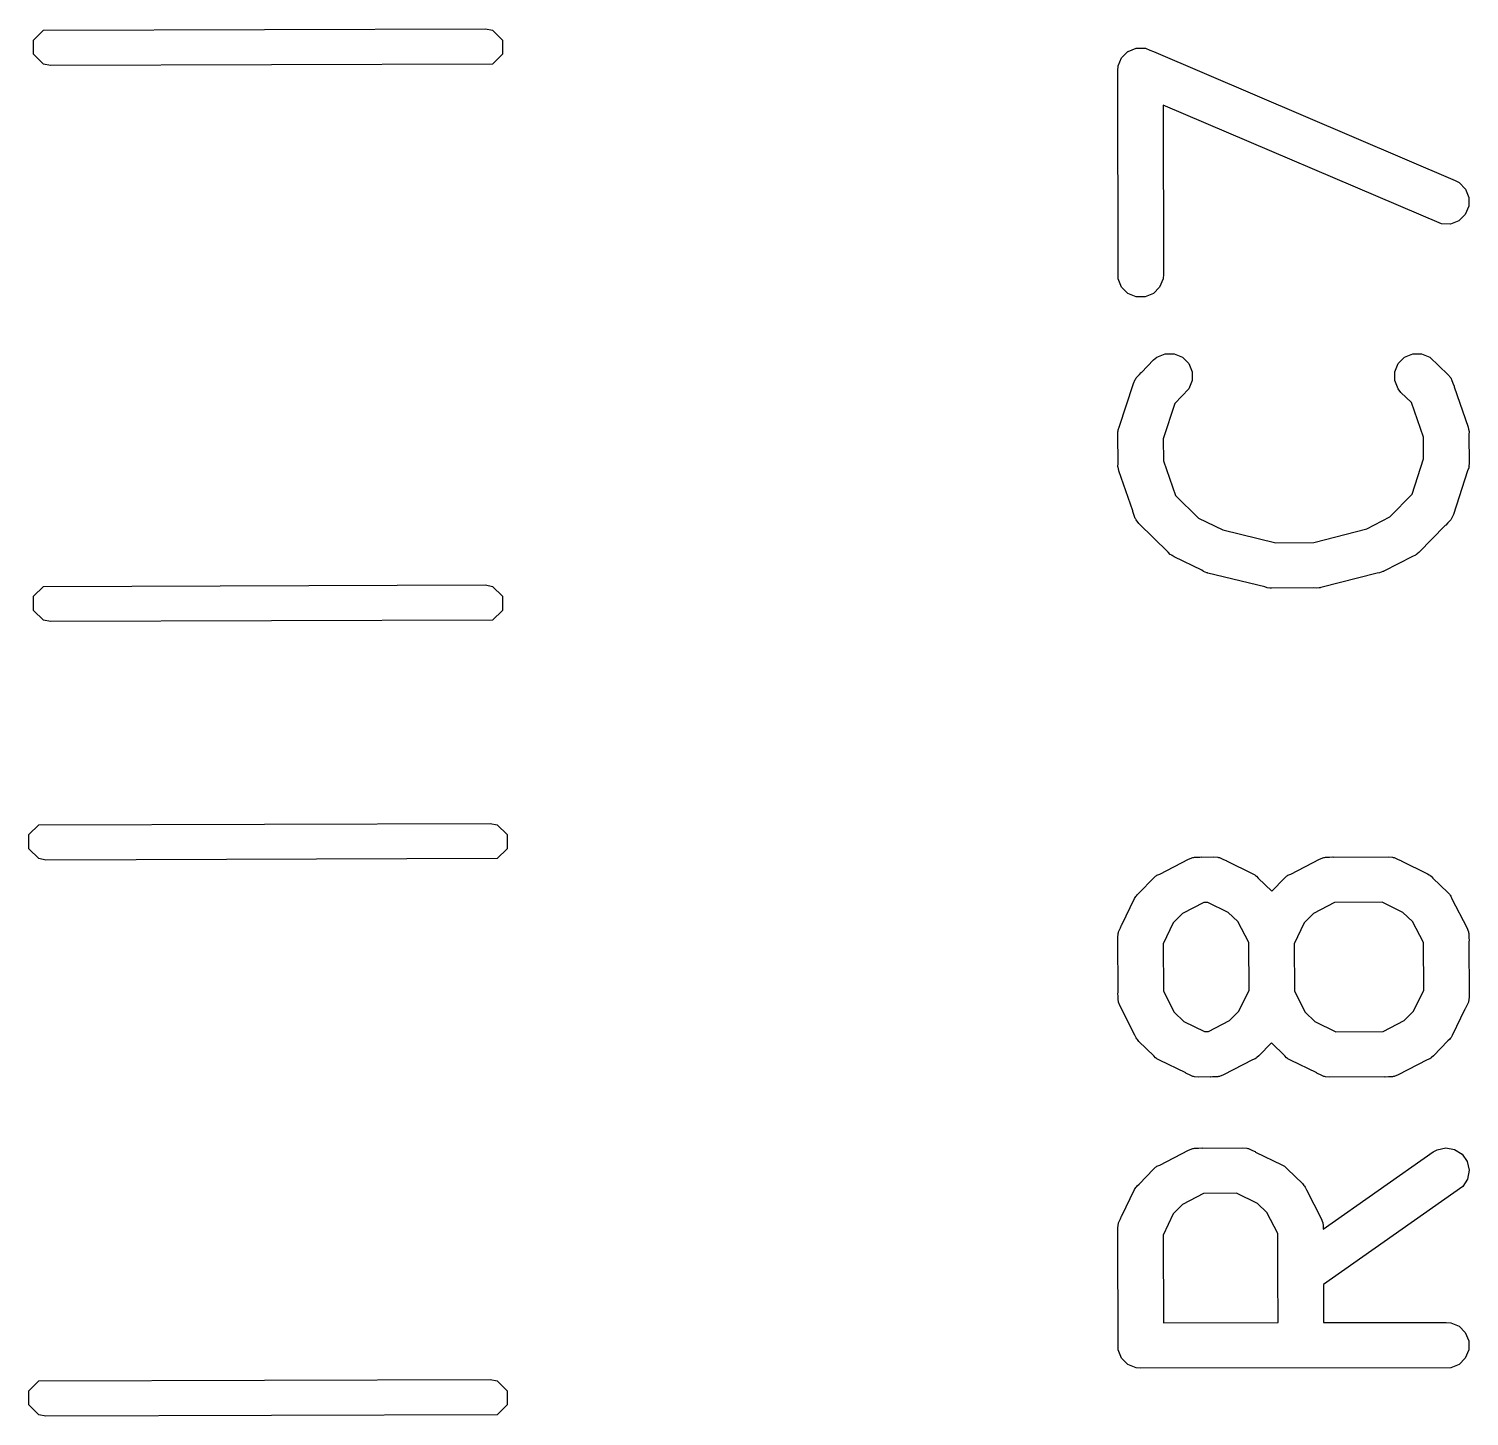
# Model space of a CAD drawing. Extents: x 161.8 to 217, y -91.7 to -65.8.
# Drawn here: x 192.218 to 196.93, y -91.17 to -86.63 of the extents above; entities that cross this region are included whole.
import ezdxf

# ---------------------------------------------------------------- set-up
doc = ezdxf.new("R2010")
doc.units = 0
doc.layers.add('BLACK', color=7, linetype='CONTINUOUS')

msp = doc.modelspace()

# ---------------------------------------------------------------- linework, layer by layer
at = {"layer": 'BLACK', "linetype": 'CONTINUOUS'}
for p, q in [((192.233315, -86.667039), (192.265787, -86.634567)), ((192.265787, -86.634567), (193.711252, -86.63)), ((193.711252, -86.63), (193.734213, -86.634567)), ((193.734213, -86.634567), (193.766685, -86.667039)), ((192.233315, -86.712961), (192.233315, -86.667039)), ((193.766685, -86.667039), (193.766685, -86.712961)), ((195.803131, -86.714325), (195.813151, -86.704306)), ((195.813151, -86.704306), (195.813581, -86.704127)), ((195.813581, -86.704127), (195.813915, -86.703802)), ((195.813915, -86.703802), (195.827097, -86.698528)), ((195.827097, -86.698528), (195.840187, -86.693107)), ((195.840187, -86.693107), (195.840653, -86.693107)), ((195.840653, -86.693107), (195.841085, -86.692934)), ((195.841085, -86.692934), (195.855265, -86.693107)), ((195.855265, -86.693107), (195.869451, -86.693107)), ((195.869451, -86.693107), (195.869881, -86.693285)), ((195.869881, -86.693285), (195.870346, -86.693291)), ((195.870346, -86.693291), (195.884935, -86.699521)), ((195.884935, -86.699521), (195.896487, -86.704306)), ((195.896487, -86.704306), (195.896745, -86.704564)), ((195.896745, -86.704564), (196.884363, -87.126301)), ((192.265787, -86.745433), (192.233315, -86.712961)), ((192.288748, -86.75), (192.265787, -86.745433)), ((193.734213, -86.745433), (192.288748, -86.75)), ((193.766685, -86.712961), (193.734213, -86.745433)), ((195.779819, -86.766666), (195.78126, -86.752034)), ((195.78126, -86.752034), (195.781438, -86.751603)), ((195.781438, -86.751603), (195.781444, -86.751139)), ((195.781444, -86.751139), (195.787032, -86.738098)), ((195.787032, -86.738098), (195.792459, -86.724998)), ((195.792459, -86.724998), (195.792787, -86.724669)), ((195.792787, -86.724669), (195.792971, -86.724241)), ((195.792971, -86.724241), (195.803131, -86.714325)), ((195.78126, -87.447964), (195.779819, -86.766666)), ((196.839291, -87.268612), (195.928648, -86.879744)), ((195.928648, -86.879744), (195.929819, -87.433332)), ((196.884363, -87.126301), (196.897244, -87.133389)), ((196.897244, -87.133389), (196.917682, -87.154333)), ((196.917682, -87.154333), (196.92855, -87.181503)), ((196.928194, -87.210764), (196.916666, -87.237662)), ((196.92855, -87.181503), (196.928194, -87.210764)), ((196.868553, -87.268969), (196.839291, -87.268612)), ((196.895723, -87.258101), (196.868553, -87.268969)), ((196.916666, -87.237662), (196.895723, -87.258101)), ((195.792459, -87.475), (195.78126, -87.447964)), ((195.928378, -87.447964), (195.917179, -87.475)), ((195.929819, -87.433332), (195.928378, -87.447964)), ((195.813151, -87.495692), (195.792459, -87.475)), ((195.840187, -87.506891), (195.813151, -87.495692)), ((195.869451, -87.506891), (195.840187, -87.506891)), ((195.896487, -87.495692), (195.869451, -87.506891)), ((195.917179, -87.475), (195.896487, -87.495692)), ((195.908389, -87.704306), (195.935425, -87.693107)), ((195.935425, -87.693107), (195.964688, -87.693107)), ((195.964688, -87.693107), (195.991724, -87.704306)), ((196.717912, -87.704306), (196.744948, -87.693107)), ((196.744948, -87.693107), (196.774211, -87.693107)), ((196.774211, -87.693107), (196.801247, -87.704305)), ((195.857608, -87.754459), (195.897024, -87.713633)), ((195.897024, -87.713633), (195.908389, -87.704306)), ((195.991724, -87.704306), (196.012417, -87.724999)), ((196.012417, -87.724999), (196.023616, -87.752035)), ((196.686021, -87.752035), (196.697219, -87.724999)), ((196.697219, -87.724999), (196.717912, -87.704306)), ((196.801247, -87.704305), (196.860232, -87.761251)), ((195.831287, -87.790568), (195.837281, -87.777143)), ((195.837281, -87.777143), (195.839046, -87.775107)), ((195.839046, -87.775107), (195.840078, -87.772617)), ((195.840078, -87.772617), (195.851181, -87.761115)), ((195.851181, -87.761115), (195.856455, -87.755036)), ((195.856455, -87.755036), (195.857608, -87.754459)), ((196.023616, -87.781298), (196.012417, -87.808334)), ((196.023616, -87.752035), (196.023616, -87.781298)), ((196.686021, -87.781298), (196.686021, -87.752035)), ((196.69722, -87.808334), (196.686021, -87.781298)), ((196.860232, -87.761251), (196.86956, -87.772617)), ((196.86956, -87.772617), (196.87059, -87.775105)), ((196.87059, -87.775105), (196.872357, -87.777142)), ((196.872357, -87.777142), (196.876804, -87.790105)), ((196.876804, -87.790105), (196.880759, -87.799653)), ((195.785138, -87.933146), (195.831287, -87.790568)), ((196.012417, -87.808334), (195.966376, -87.856022)), ((196.706548, -87.8197), (196.69722, -87.808334)), ((196.74127, -87.853221), (196.706548, -87.8197)), ((196.880759, -87.799653), (196.880759, -87.801633)), ((196.880759, -87.801633), (196.92597, -87.933424)), ((195.966376, -87.856022), (195.928767, -87.972215)), ((196.779934, -87.965927), (196.74127, -87.853221)), ((195.779819, -87.957142), (195.780548, -87.949736)), ((195.781069, -88.052459), (195.779819, -87.957142)), ((195.780408, -87.947762), (195.780889, -87.946275)), ((195.780548, -87.949736), (195.780408, -87.947762)), ((195.780889, -87.946275), (195.78126, -87.94251)), ((195.78126, -87.94251), (195.785138, -87.933146)), ((195.928767, -87.972215), (195.929703, -88.043593)), ((196.78087, -88.037306), (196.779934, -87.965927)), ((196.92597, -87.933424), (196.927619, -87.940679)), ((196.927619, -87.940679), (196.928378, -87.94251)), ((196.928378, -87.94251), (196.928398, -87.944106)), ((196.928398, -87.944106), (196.92923, -87.947761)), ((196.92923, -87.947761), (196.928568, -87.957061)), ((196.928568, -87.957061), (196.929819, -88.05238)), ((195.780408, -88.06176), (195.781069, -88.052459)), ((195.781239, -88.065414), (195.780408, -88.06176)), ((195.78126, -88.067012), (195.781239, -88.065414)), ((195.782018, -88.068843), (195.78126, -88.067012)), ((195.783668, -88.076097), (195.782018, -88.068843)), ((195.929703, -88.043593), (195.968562, -88.156865)), ((196.743348, -88.153233), (196.78087, -88.037306)), ((196.928378, -88.067012), (196.9245, -88.076372)), ((196.928748, -88.063248), (196.928378, -88.067012)), ((196.92923, -88.061761), (196.928748, -88.063248)), ((196.929819, -88.05238), (196.929089, -88.059786)), ((196.929089, -88.059786), (196.92923, -88.061761)), ((195.828879, -88.207887), (195.783668, -88.076097)), ((196.9245, -88.076372), (196.878351, -88.218954)), ((195.968562, -88.156865), (196.044286, -88.231142)), ((196.670558, -88.227441), (196.743348, -88.153233)), ((195.828879, -88.209868), (195.828879, -88.207887)), ((195.832834, -88.219417), (195.828879, -88.209868)), ((195.837281, -88.232379), (195.832834, -88.219417)), ((195.839046, -88.234414), (195.837281, -88.232379)), ((195.840078, -88.236905), (195.839046, -88.234414)), ((195.849405, -88.24827), (195.840078, -88.236905)), ((195.945172, -88.342207), (195.849405, -88.24827)), ((196.044286, -88.231142), (196.124096, -88.269867)), ((196.595421, -88.266133), (196.670558, -88.227441)), ((196.851479, -88.255338), (196.764994, -88.343508)), ((196.853183, -88.254487), (196.851479, -88.255338)), ((196.859813, -88.246842), (196.853183, -88.254487)), ((196.869561, -88.236905), (196.859813, -88.246842)), ((196.870592, -88.234414), (196.869561, -88.236905)), ((196.872357, -88.23238), (196.870592, -88.234414)), ((196.878351, -88.218954), (196.872357, -88.23238)), ((196.124096, -88.269867), (196.297219, -88.311893)), ((196.421991, -88.310751), (196.595421, -88.266133)), ((195.951692, -88.349725), (195.945172, -88.342207)), ((195.954885, -88.351735), (195.951692, -88.349725)), ((195.956008, -88.352836), (195.954885, -88.351735)), ((195.95784, -88.353594), (195.956008, -88.352836)), ((195.964135, -88.357557), (195.95784, -88.353594)), ((196.297219, -88.311893), (196.421991, -88.310751)), ((196.753628, -88.352836), (196.744816, -88.356485)), ((196.756532, -88.350452), (196.753628, -88.352836)), ((196.757945, -88.349725), (196.756532, -88.350452)), ((196.759244, -88.348226), (196.757945, -88.349725)), ((196.764994, -88.343508), (196.759244, -88.348226)), ((196.055367, -88.401825), (195.964135, -88.357557)), ((196.060878, -88.405908), (196.055367, -88.401825)), ((196.744816, -88.356485), (196.650264, -88.405176)), ((192.265787, -88.454567), (193.711252, -88.45)), ((193.711252, -88.45), (193.734213, -88.454567)), ((196.071893, -88.409843), (196.060878, -88.405908)), ((196.073104, -88.410431), (196.071893, -88.409843)), ((196.073644, -88.410469), (196.073104, -88.410431)), ((196.074724, -88.410855), (196.073644, -88.410469)), ((196.261089, -88.456095), (196.074724, -88.410855)), ((196.629135, -88.410956), (196.444437, -88.458474)), ((196.636532, -88.410431), (196.629135, -88.410956)), ((196.647514, -88.406228), (196.636532, -88.410431)), ((196.648759, -88.405908), (196.647514, -88.406228)), ((196.649194, -88.405585), (196.648759, -88.405908)), ((196.650264, -88.405176), (196.649194, -88.405585)), ((192.233315, -88.487039), (192.265787, -88.454567)), ((192.233315, -88.532961), (192.233315, -88.487039)), ((193.734213, -88.454567), (193.766685, -88.487039)), ((193.766685, -88.487039), (193.766685, -88.532961)), ((196.268758, -88.459272), (196.261089, -88.456095)), ((196.277872, -88.460169), (196.268758, -88.459272)), ((196.279744, -88.460624), (196.277872, -88.460169)), ((196.280836, -88.460461), (196.279744, -88.460624)), ((196.28339, -88.460713), (196.280836, -88.460461)), ((196.421969, -88.459445), (196.28339, -88.460713)), ((196.429893, -88.460624), (196.421969, -88.459445)), ((196.438917, -88.459289), (196.429893, -88.460624)), ((196.440879, -88.459272), (196.438917, -88.459289)), ((196.4419, -88.458849), (196.440879, -88.459272)), ((196.444437, -88.458474), (196.4419, -88.458849)), ((192.265787, -88.565433), (192.233315, -88.532961)), ((193.766685, -88.532961), (193.734213, -88.565433)), ((192.288748, -88.57), (192.265787, -88.565433)), ((193.734213, -88.565433), (192.288748, -88.57)), ((192.217503, -89.26704), (192.249975, -89.234568)), ((192.249975, -89.234568), (193.727067, -89.229997)), ((193.727067, -89.229997), (193.750028, -89.234564)), ((193.750028, -89.234564), (193.7825, -89.267036)), ((192.217503, -89.312962), (192.217503, -89.26704)), ((193.7825, -89.267036), (193.7825, -89.312958)), ((192.249975, -89.345434), (192.217503, -89.312962)), ((192.272936, -89.350001), (192.249975, -89.345434)), ((193.750028, -89.34543), (192.272936, -89.350001)), ((193.7825, -89.312958), (193.750028, -89.34543)), ((196.011754, -89.347203), (196.025485, -89.341948)), ((196.025485, -89.341948), (196.028174, -89.341756)), ((196.028174, -89.341756), (196.030663, -89.340726)), ((196.030663, -89.340726), (196.048492, -89.340313)), ((196.048492, -89.340313), (196.054675, -89.339874)), ((196.054675, -89.339874), (196.055505, -89.34015)), ((196.055505, -89.34015), (196.092914, -89.339285)), ((196.092914, -89.339285), (196.107546, -89.340726)), ((196.107546, -89.340726), (196.110035, -89.341757)), ((196.110035, -89.341757), (196.112723, -89.341948)), ((196.112723, -89.341948), (196.125716, -89.348252)), ((196.440325, -89.347203), (196.454056, -89.341948)), ((196.454056, -89.341948), (196.456745, -89.341756)), ((196.456745, -89.341756), (196.459234, -89.340726)), ((196.459234, -89.340726), (196.472573, -89.340632)), ((196.472573, -89.340632), (196.483246, -89.339874)), ((196.483246, -89.339874), (196.485253, -89.340543)), ((196.485253, -89.340543), (196.664342, -89.339285)), ((196.664342, -89.339285), (196.678974, -89.340726)), ((196.678974, -89.340726), (196.681463, -89.341757)), ((196.681463, -89.341757), (196.684151, -89.341948)), ((196.684151, -89.341948), (196.697144, -89.348252)), ((195.917199, -89.395894), (196.011754, -89.347203)), ((196.125716, -89.348252), (196.134582, -89.351925)), ((196.134582, -89.351925), (196.135804, -89.353147)), ((196.135804, -89.353147), (196.221693, -89.394822)), ((196.34577, -89.395894), (196.440325, -89.347203)), ((196.697144, -89.348252), (196.70601, -89.351925)), ((196.70601, -89.351925), (196.707232, -89.353147)), ((196.707232, -89.353147), (196.793121, -89.394822)), ((195.849682, -89.457906), (195.897024, -89.408871)), ((195.897024, -89.408871), (195.902773, -89.404152)), ((195.902773, -89.404152), (195.904073, -89.402654)), ((195.904073, -89.402654), (195.905486, -89.401926)), ((195.905486, -89.401926), (195.908389, -89.399544)), ((195.908389, -89.399544), (195.917199, -89.395894)), ((196.221693, -89.394822), (196.227992, -89.398786)), ((196.227992, -89.398786), (196.22982, -89.399544)), ((196.22982, -89.399544), (196.23099, -89.400674)), ((196.23099, -89.400674), (196.234136, -89.402654)), ((196.234136, -89.402654), (196.239768, -89.409148)), ((196.239768, -89.409148), (196.284051, -89.451901)), ((196.284051, -89.451901), (196.325595, -89.408871)), ((196.325595, -89.408871), (196.331344, -89.404152)), ((196.331344, -89.404152), (196.332644, -89.402654)), ((196.332644, -89.402654), (196.334057, -89.401926)), ((196.334057, -89.401926), (196.33696, -89.399544)), ((196.33696, -89.399544), (196.34577, -89.395894)), ((196.793121, -89.394822), (196.799417, -89.398785)), ((196.799417, -89.398785), (196.801247, -89.399543)), ((196.801247, -89.399543), (196.802418, -89.400674)), ((196.802418, -89.400674), (196.805564, -89.402654)), ((196.805564, -89.402654), (196.811195, -89.409147)), ((196.811195, -89.409147), (196.860232, -89.456489)), ((195.793681, -89.56187), (195.835356, -89.475982)), ((195.835356, -89.475982), (195.83932, -89.469682)), ((195.83932, -89.469682), (195.840078, -89.467855)), ((195.840078, -89.467855), (195.841208, -89.466684)), ((195.841208, -89.466684), (195.843188, -89.463539)), ((195.843188, -89.463539), (195.849682, -89.457906)), ((196.860232, -89.456489), (196.86495, -89.462238)), ((196.86495, -89.462238), (196.86645, -89.463539)), ((196.86645, -89.463539), (196.867177, -89.464952)), ((196.867177, -89.464952), (196.86956, -89.467855)), ((196.86956, -89.467855), (196.873209, -89.476665)), ((196.873209, -89.476665), (196.921901, -89.57122)), ((195.992115, -89.524599), (195.961871, -89.555926)), ((196.061418, -89.488911), (195.992115, -89.524599)), ((196.074307, -89.488613), (196.061418, -89.488911)), ((196.141748, -89.521337), (196.074307, -89.488613)), ((196.173075, -89.551581), (196.141748, -89.521337)), ((196.420686, -89.524599), (196.390442, -89.555926)), ((196.489477, -89.489175), (196.420686, -89.524599)), ((196.644646, -89.488085), (196.489477, -89.489175)), ((196.713176, -89.521337), (196.644646, -89.488085)), ((196.744504, -89.551582), (196.713176, -89.521337)), ((195.782482, -89.584952), (195.788786, -89.571958)), ((195.788786, -89.571958), (195.792459, -89.563093)), ((195.792459, -89.563093), (195.793681, -89.56187)), ((195.961871, -89.555926), (195.928619, -89.624456)), ((196.208499, -89.620372), (196.173075, -89.551581)), ((196.390442, -89.555926), (196.35719, -89.624456)), ((196.779928, -89.620372), (196.744504, -89.551582)), ((196.921901, -89.57122), (196.927156, -89.584951)), ((195.779819, -89.604761), (195.78126, -89.590129)), ((195.781077, -89.783848), (195.779819, -89.604761)), ((195.78126, -89.590129), (195.782291, -89.587639)), ((195.782291, -89.587639), (195.782482, -89.584952)), ((195.928619, -89.624456), (195.929709, -89.779625)), ((196.209589, -89.775541), (196.208499, -89.620372)), ((196.35719, -89.624456), (196.35828, -89.779625)), ((196.781018, -89.775541), (196.779928, -89.620372)), ((196.927156, -89.584951), (196.927347, -89.58764)), ((196.927347, -89.58764), (196.928378, -89.590129)), ((196.928378, -89.590129), (196.928471, -89.603468)), ((196.928471, -89.603468), (196.92923, -89.614141)), ((196.92923, -89.614141), (196.92856, -89.616148)), ((196.92856, -89.616148), (196.929819, -89.795237)), ((195.780408, -89.785856), (195.781077, -89.783848)), ((195.781166, -89.796528), (195.780408, -89.785856)), ((195.78126, -89.809869), (195.781166, -89.796528)), ((195.782291, -89.812358), (195.78126, -89.809869)), ((195.782482, -89.815046), (195.782291, -89.812358)), ((195.787737, -89.828778), (195.782482, -89.815046)), ((195.929709, -89.779625), (195.965133, -89.848416)), ((196.176338, -89.84407), (196.209589, -89.775541)), ((196.35828, -89.779625), (196.393704, -89.848416)), ((196.747767, -89.84407), (196.781018, -89.775541)), ((196.927156, -89.815047), (196.920848, -89.828045)), ((196.927347, -89.812357), (196.927156, -89.815047)), ((196.928378, -89.809869), (196.927347, -89.812357)), ((196.929819, -89.795237), (196.928378, -89.809869)), ((195.836429, -89.923334), (195.787737, -89.828778)), ((195.965133, -89.848416), (195.996461, -89.878661)), ((196.146093, -89.875398), (196.176338, -89.84407)), ((196.393704, -89.848416), (196.425032, -89.878661)), ((196.717521, -89.875397), (196.747767, -89.84407)), ((196.915957, -89.838126), (196.874282, -89.924016)), ((196.917179, -89.836905), (196.915957, -89.838126)), ((196.920848, -89.828045), (196.917179, -89.836905)), ((195.996461, -89.878661), (196.063901, -89.911384)), ((196.07679, -89.911086), (196.146093, -89.875398)), ((196.425032, -89.878661), (196.493561, -89.911912)), ((196.493561, -89.911912), (196.64873, -89.910822)), ((196.64873, -89.910822), (196.717521, -89.875397)), ((195.840078, -89.932143), (195.836429, -89.923334)), ((195.84246, -89.935045), (195.840078, -89.932143)), ((195.843188, -89.936459), (195.84246, -89.935045)), ((195.844686, -89.937758), (195.843188, -89.936459)), ((195.849405, -89.943508), (195.844686, -89.937758)), ((195.89844, -89.990849), (195.849405, -89.943508)), ((196.063901, -89.911384), (196.07679, -89.911086)), ((196.282728, -89.948096), (196.241185, -89.991127)), ((196.327011, -89.990849), (196.282728, -89.948096)), ((196.859953, -89.942092), (196.812612, -89.991128)), ((196.86645, -89.936459), (196.859953, -89.942092)), ((196.868429, -89.933313), (196.86645, -89.936459)), ((196.86956, -89.932143), (196.868429, -89.933313)), ((196.870317, -89.930315), (196.86956, -89.932143)), ((196.874282, -89.924016), (196.870317, -89.930315)), ((195.904073, -89.997344), (195.89844, -89.990849)), ((195.907218, -89.999323), (195.904073, -89.997344)), ((195.908389, -90.000454), (195.907218, -89.999323)), ((195.910216, -90.001211), (195.908389, -90.000454)), ((195.916516, -90.005176), (195.910216, -90.001211)), ((196.002405, -90.046851), (195.916516, -90.005176)), ((196.221011, -90.004102), (196.126455, -90.052795)), ((196.22982, -90.000454), (196.221011, -90.004102)), ((196.232722, -89.998071), (196.22982, -90.000454)), ((196.234136, -89.997344), (196.232722, -89.998071)), ((196.235435, -89.995845), (196.234136, -89.997344)), ((196.241185, -89.991127), (196.235435, -89.995845)), ((196.332644, -89.997344), (196.327011, -89.990849)), ((196.335789, -89.999323), (196.332644, -89.997344)), ((196.33696, -90.000454), (196.335789, -89.999323)), ((196.338787, -90.001211), (196.33696, -90.000454)), ((196.345087, -90.005176), (196.338787, -90.001211)), ((196.430976, -90.046851), (196.345087, -90.005176)), ((196.792435, -90.004104), (196.697883, -90.052795)), ((196.801247, -90.000455), (196.792435, -90.004104)), ((196.804151, -89.998071), (196.801247, -90.000455)), ((196.805564, -89.997344), (196.804151, -89.998071)), ((196.806863, -89.995845), (196.805564, -89.997344)), ((196.812612, -89.991128), (196.806863, -89.995845)), ((196.003627, -90.048073), (196.002405, -90.046851)), ((196.012486, -90.051742), (196.003627, -90.048073)), ((196.025485, -90.05805), (196.012486, -90.051742)), ((196.432198, -90.048073), (196.430976, -90.046851)), ((196.441057, -90.051742), (196.432198, -90.048073)), ((196.454056, -90.05805), (196.441057, -90.051742)), ((196.028174, -90.058241), (196.025485, -90.05805)), ((196.030663, -90.059272), (196.028174, -90.058241)), ((196.045295, -90.060713), (196.030663, -90.059272)), ((196.082702, -90.059847), (196.045295, -90.060713)), ((196.083533, -90.060124), (196.082702, -90.059847)), ((196.089715, -90.059684), (196.083533, -90.060124)), ((196.107546, -90.059272), (196.089715, -90.059684)), ((196.110035, -90.05824), (196.107546, -90.059272)), ((196.112723, -90.05805), (196.110035, -90.05824)), ((196.126455, -90.052795), (196.112723, -90.05805)), ((196.456745, -90.058241), (196.454056, -90.05805)), ((196.459234, -90.059272), (196.456745, -90.058241)), ((196.473866, -90.060713), (196.459234, -90.059272)), ((196.652953, -90.059454), (196.473866, -90.060713)), ((196.654961, -90.060124), (196.652953, -90.059454)), ((196.665633, -90.059365), (196.654961, -90.060124)), ((196.678974, -90.059272), (196.665633, -90.059365)), ((196.681463, -90.05824), (196.678974, -90.059272)), ((196.684151, -90.05805), (196.681463, -90.05824)), ((196.697883, -90.052795), (196.684151, -90.05805)), ((195.917199, -90.348275), (196.011754, -90.299584)), ((196.011754, -90.299584), (196.025485, -90.294329)), ((196.025485, -90.294329), (196.028174, -90.294137)), ((196.028174, -90.294137), (196.030663, -90.293107)), ((196.030663, -90.293107), (196.04446, -90.29298)), ((196.04446, -90.29298), (196.054675, -90.292255)), ((196.054675, -90.292255), (196.056521, -90.29287)), ((196.056521, -90.29287), (196.188152, -90.291666)), ((196.188152, -90.291666), (196.202784, -90.293107)), ((196.202784, -90.293107), (196.205273, -90.294138)), ((196.205273, -90.294138), (196.207961, -90.294329)), ((196.207961, -90.294329), (196.220954, -90.300633)), ((196.220954, -90.300633), (196.22982, -90.304306)), ((196.22982, -90.304306), (196.231042, -90.305528)), ((196.231042, -90.305528), (196.316931, -90.347203)), ((196.452439, -90.558079), (196.81181, -90.305223)), ((196.81181, -90.305223), (196.824623, -90.298013)), ((196.824623, -90.298013), (196.853194, -90.291684)), ((196.853194, -90.291684), (196.882012, -90.296769)), ((196.882012, -90.296769), (196.90669, -90.312496)), ((196.90669, -90.312496), (196.923472, -90.33647)), ((195.849682, -90.410287), (195.897024, -90.361252)), ((195.897024, -90.361252), (195.902773, -90.356533)), ((195.902773, -90.356533), (195.904073, -90.355035)), ((195.904073, -90.355035), (195.905486, -90.354307)), ((195.905486, -90.354307), (195.908389, -90.351925)), ((195.908389, -90.351925), (195.917199, -90.348275)), ((196.316931, -90.347203), (196.32323, -90.351167)), ((196.32323, -90.351167), (196.325058, -90.351925)), ((196.325058, -90.351925), (196.326228, -90.353055)), ((196.326228, -90.353055), (196.329374, -90.355035)), ((196.329374, -90.355035), (196.335006, -90.361529)), ((196.335006, -90.361529), (196.384042, -90.408871)), ((196.923472, -90.33647), (196.929802, -90.365041)), ((196.929802, -90.365041), (196.924716, -90.393858)), ((195.793681, -90.514251), (195.835356, -90.428363)), ((195.835356, -90.428363), (195.83932, -90.422063)), ((195.83932, -90.422063), (195.840078, -90.420236)), ((195.840078, -90.420236), (195.841208, -90.419065)), ((195.841208, -90.419065), (195.843188, -90.41592)), ((195.843188, -90.41592), (195.849682, -90.410287)), ((196.384042, -90.408871), (196.38876, -90.41462)), ((196.38876, -90.41462), (196.390259, -90.41592)), ((196.390259, -90.41592), (196.390986, -90.417333)), ((196.390986, -90.417333), (196.393369, -90.420236)), ((196.393369, -90.420236), (196.397018, -90.429046)), ((196.397018, -90.429046), (196.44571, -90.523601)), ((196.908989, -90.418537), (196.452904, -90.739441)), ((196.924716, -90.393858), (196.908989, -90.418537)), ((196.060972, -90.441522), (195.992115, -90.47698)), ((196.168604, -90.440537), (196.060972, -90.441522)), ((196.236986, -90.473718), (196.168604, -90.440537)), ((196.268313, -90.503962), (196.236986, -90.473718)), ((195.788786, -90.524339), (195.792459, -90.515474)), ((195.792459, -90.515474), (195.793681, -90.514251)), ((195.961871, -90.508307), (195.928503, -90.577074)), ((195.992115, -90.47698), (195.961871, -90.508307)), ((196.303684, -90.57265), (196.268313, -90.503962)), ((196.44571, -90.523601), (196.450965, -90.537332)), ((195.779819, -90.557142), (195.78126, -90.54251)), ((195.78126, -90.952726), (195.779819, -90.557142)), ((195.78126, -90.54251), (195.782291, -90.54002)), ((195.782291, -90.54002), (195.782482, -90.537333)), ((195.782482, -90.537333), (195.788786, -90.524339)), ((196.450965, -90.537332), (196.451156, -90.540021)), ((196.451156, -90.540021), (196.452187, -90.54251)), ((196.452187, -90.54251), (196.452233, -90.55518)), ((196.452233, -90.55518), (196.452439, -90.558079)), ((195.928503, -90.577074), (195.92955, -90.864408)), ((196.304144, -90.698801), (196.303684, -90.57265)), ((196.303646, -90.701624), (196.304144, -90.698801)), ((196.304162, -90.703957), (196.303646, -90.701624)), ((196.304745, -90.863875), (196.304162, -90.703957)), ((196.452904, -90.739441), (196.453356, -90.863664)), ((195.92955, -90.864408), (196.304745, -90.863875)), ((196.453356, -90.863664), (196.854819, -90.863094)), ((196.854819, -90.863094), (196.869451, -90.864535)), ((196.869451, -90.864535), (196.896487, -90.875734)), ((196.896487, -90.875734), (196.917179, -90.896426)), ((196.917179, -90.896426), (196.928378, -90.923462)), ((196.928378, -90.923462), (196.928378, -90.952726)), ((195.792459, -90.979762), (195.78126, -90.952726)), ((195.813151, -91.000454), (195.792459, -90.979762)), ((196.917179, -90.979762), (196.896487, -91.000454)), ((196.928378, -90.952726), (196.917179, -90.979762)), ((195.840187, -91.011653), (195.813151, -91.000454)), ((195.854819, -91.013094), (195.840187, -91.011653)), ((196.869451, -91.011653), (195.854819, -91.013094)), ((196.896487, -91.000454), (196.869451, -91.011653)), ((192.2175, -91.087042), (192.249972, -91.05457)), ((192.2175, -91.132964), (192.2175, -91.087042)), ((192.249972, -91.05457), (193.727064, -91.049999)), ((193.727064, -91.049999), (193.750025, -91.054566)), ((193.750025, -91.054566), (193.782497, -91.087038)), ((193.782497, -91.087038), (193.782497, -91.13296)), ((192.249972, -91.165436), (192.2175, -91.132964)), ((193.782497, -91.13296), (193.750025, -91.165432)), ((192.272933, -91.170003), (192.249972, -91.165436)), ((193.750025, -91.165432), (192.272933, -91.170003))]:
    msp.add_line(p, q, dxfattribs=at)

doc.saveas('drawing.dxf')
